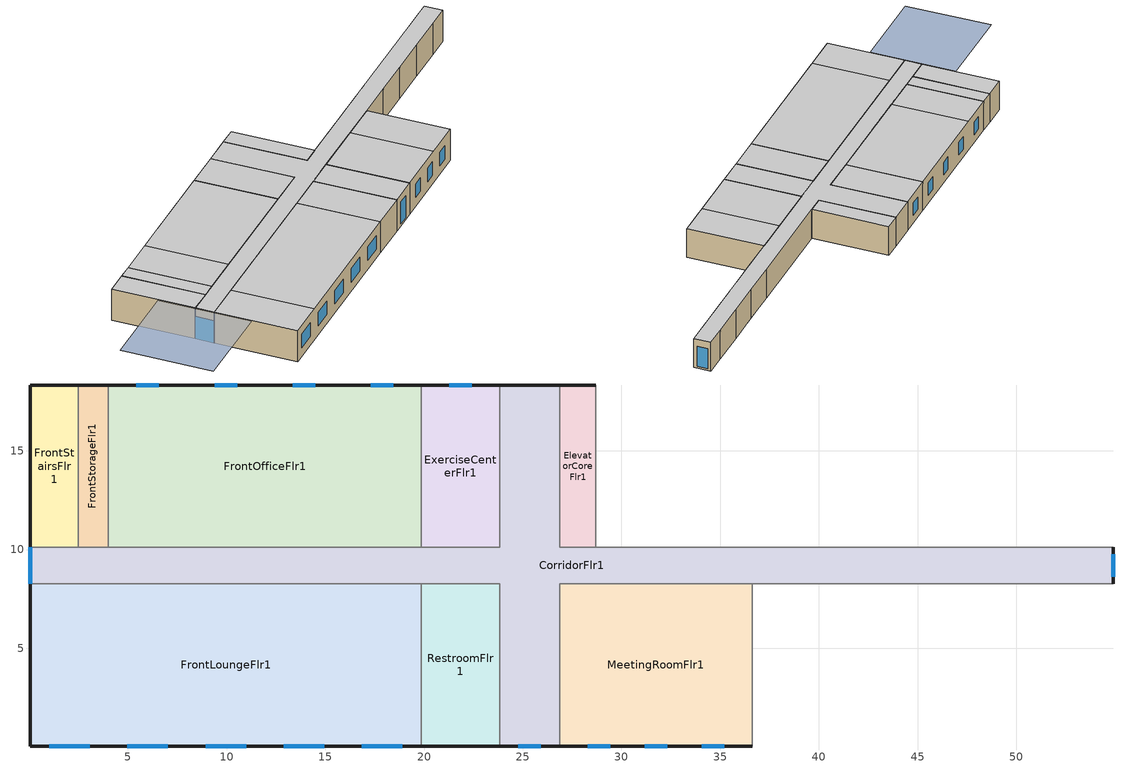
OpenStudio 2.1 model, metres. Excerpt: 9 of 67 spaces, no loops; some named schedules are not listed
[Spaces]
FrontStorageFlr1
 floor ground: 4.01,18.34 4.01,10.11 2.49,10.11 2.49,18.34 z0
 wall outside: 4.01,18.34 2.49,18.34 z0:3.35
 wall to FrontStairsFlr1: 2.49,18.34 2.49,10.11 z0:3.35
 wall to CorridorFlr1: 2.49,10.11 4.01,10.11 z0:3.35
 wall to FrontOfficeFlr1: 4.01,10.11 4.01,18.34 z0:3.35
 ceiling to FrontStorageFlr2: 4.01,10.11 4.01,18.34 2.49,18.34 2.49,10.11 z3.35
CorridorFlr1
 floor ground: 26.87,18.34 26.87,10.11 54.91,10.11 54.91,8.28 26.87,8.28 26.87,0.05 23.82,0.05 23.82,8.28 0.05,8.28 0.05,10.11 23.82,10.11 23.82,18.34 z0
 wall outside: 23.82,0.05 26.87,0.05 / 0.05,10.11 0.05,8.28 / 54.91,8.28 54.91,10.11 / 26.87,18.34 23.82,18.34 z0:3.35
 wall to GuestRoom102: 44.55,8.28 48.51,8.28 z0:3.35
 wall to ElevatorCoreFlr1: 28.7,10.11 26.87,10.11 26.87,18.34 z0:3.35
 wall to MeetingRoomFlr1: 26.87,0.05 26.87,8.28 36.62,8.28 z0:3.35
 wall to ExerciseCenterFlr1: 23.82,18.34 23.82,10.11 19.86,10.11 z0:3.35
 wall to GuestRoom104: 52.47,10.11 48.51,10.11 z0:3.35
 wall to GuestRoom105: 48.51,10.11 44.55,10.11 z0:3.35
 wall to RearStairsFlr1: 54.91,10.11 52.47,10.11 z0:3.35
 wall to GuestRoom103: 48.51,8.28 52.47,8.28 z0:3.35
 wall to RearStorageFlr1: 52.47,8.28 54.91,8.28 z0:3.35
 wall to EmployeeLoungeFlr1: 44.55,10.11 40.59,10.11 z0:3.35
 wall to FrontLoungeFlr1: 0.05,8.28 19.86,8.28 z0:3.35
 wall to RestroomFlr1: 19.86,8.28 23.82,8.28 23.82,0.05 z0:3.35
 wall to FrontStairsFlr1: 2.49,10.11 0.05,10.11 z0:3.35
 wall to LaundryRoomFlr1: 40.59,10.11 28.7,10.11 z0:3.35
 wall to GuestRoom101: 40.59,8.28 44.55,8.28 z0:3.35
 wall to FrontOfficeFlr1: 19.86,10.11 4.01,10.11 z0:3.35
 wall to MechanicalRoomFlr1: 36.62,8.28 40.59,8.28 z0:3.35
 window (Window U-1.027602984 and Window SHGC 0.54): 24.78,0.05 25.92,0.05 / 54.91,8.62 54.91,9.76 z0.19:2.55; 0.05,10.11 0.05,8.28 z0:2.44
 ceiling to CorridorFlr2: 54.91,8.28 54.91,10.11 26.87,10.11 26.87,18.34 23.82,18.34 23.82,10.11 0.05,10.11 0.05,8.28 z3.35
 ceiling to GuestRoom206_208: 26.87,0.05 26.87,8.28 23.82,8.28 23.82,0.05 z3.35
MeetingRoomFlr1
 floor ground: 36.62,8.28 36.62,0.05 26.87,0.05 26.87,8.28 z0
 wall outside: 26.87,0.05 36.62,0.05 z0:3.35
 wall to MechanicalRoomFlr1: 36.62,0.05 36.62,8.28 z0:3.35
 window (Window U-1.027602984 and Window SHGC 0.54): 31.18,0.05 32.32,0.05 / 34.07,0.05 35.21,0.05 / 28.28,0.05 29.42,0.05 z0.95:2.4
 ceiling to GuestRoom209_212: 36.62,0.05 36.62,8.28 32.66,8.28 32.66,0.05 z3.35
 ceiling to GuestRoom206_208: 32.66,0.05 32.66,8.28 26.87,8.28 26.87,0.05 z3.35
FrontOfficeFlr1
 floor ground: 19.86,18.34 19.86,10.11 4.01,10.11 4.01,18.34 z0
 wall outside: 19.86,18.34 4.01,18.34 z0:3.35
 wall to ExerciseCenterFlr1: 19.86,10.11 19.86,18.34 z0:3.35
 window (Window U-1.027602984 and Window SHGC 0.54): 10.52,18.34 9.38,18.34 / 18.45,18.34 17.31,18.34 / 14.49,18.34 13.35,18.34 / 6.56,18.34 5.42,18.34 z0.95:2.4
 ceiling to GuestRoom224: 7.97,10.11 7.97,18.34 4.01,18.34 4.01,10.11 z3.35
 ceiling to GuestRoom220_223: 19.86,10.11 19.86,18.34 7.97,18.34 7.97,10.11 z3.35
FrontLoungeFlr1
 floor ground: 19.86,8.28 19.86,0.05 0.05,0.05 0.05,8.28 z0
 wall outside: 0.05,8.28 0.05,0.05 19.86,0.05 z0:3.35
 wall to RestroomFlr1: 19.86,0.05 19.86,8.28 z0:3.35
 window (Window U-1.027602984 and Window SHGC 0.54): 12.89,0.05 14.94,0.05 / 16.85,0.05 18.91,0.05 / 1,0.05 3.06,0.05 / 8.93,0.05 10.98,0.05 / 4.96,0.05 7.02,0.05 z0.95:2.4
 ceiling to GuestRoom201: 4.01,0.05 4.01,8.28 0.05,8.28 0.05,0.05 z3.35
 ceiling to GuestRoom202_205: 19.86,0.05 19.86,8.28 4.01,8.28 4.01,0.05 z3.35
ElevatorCoreFlr1
 floor ground: 28.7,18.34 28.7,10.11 26.87,10.11 26.87,18.34 z0
 wall outside: 28.7,18.34 26.87,18.34 z0:3.35
 wall to LaundryRoomFlr1: 28.7,10.11 28.7,18.34 z0:3.35
 ceiling to ElevatorCoreFlr2: 28.7,10.11 28.7,18.34 26.87,18.34 26.87,10.11 z3.35
ExerciseCenterFlr1
 floor ground: 23.82,18.34 23.82,10.11 19.86,10.11 19.86,18.34 z0
 wall outside: 23.82,18.34 19.86,18.34 z0:3.35
 window (Window U-1.027602984 and Window SHGC 0.54): 22.41,18.34 21.27,18.34 z0.95:2.4
 ceiling to GuestRoom220_223: 23.82,10.11 23.82,18.34 19.86,18.34 19.86,10.11 z3.35
FrontStairsFlr1
 floor ground: 2.49,18.34 2.49,10.11 0.05,10.11 0.05,18.34 z0
 wall outside: 2.49,18.34 0.05,18.34 0.05,10.11 z0:3.35
 ceiling to FrontStairsFlr2: 2.49,10.11 2.49,18.34 0.05,18.34 0.05,10.11 z3.35
RestroomFlr1
 floor ground: 23.82,8.28 23.82,0.05 19.86,0.05 19.86,8.28 z0
 wall outside: 19.86,0.05 23.82,0.05 z0:3.35
 ceiling to GuestRoom206_208: 23.82,0.05 23.82,8.28 19.86,8.28 19.86,0.05 z3.35
shading: 0,4.57 0,13.72 -9.14,13.72 -9.14,4.57 z3.35
[Site]
Miami Intl Ap_FL_USA: Latitude {deg}=25.82; Longitude {deg}=-80.3; Time Zone {hr}=-5; Elevation {m}=11; Terrain=City
[Building]
DOE Ref Pre-1980-SmallHotel-ASHRAE 169-2006-1A created: 2017-12-25 09:25:50 -0700: North Axis {deg}=0; Default Construction Set=DOE Ref Pre-1980 - SmHotel - ASHRAE 169-2006-1A adj ext wall insulation adj roof insulation; Standards Building Type=SmallHotel
[Site:GroundTemperature:BuildingSurface]
22.509, 22.645, 22.781, 22.956, 23.052, 23.08, 23.116, 23.108, 23.133, 23.139, 23.077, 22.913
[Site:WaterMainsTemperature]
Calculation Method=Correlation; Annual Average Outdoor Air Temperature {C}=24.4917; Maximum Difference In Monthly Average Outdoor Air Temperatures {deltaC}=8.7
[SizingPeriod:DesignDay] Barometric Pressure {Pa}=101193; Sky Clearness=0; Rain Indicator=0; Snow Indicator=0; Day of Month=21; Daylight Saving Time Indicator=0; Humidity Indicating Type=Wetbulb; Dry-Bulb Temperature Range Modifier Type=DefaultMultipliers
Name | Maximum Dry-Bulb Temperature {C} | Daily Dry-Bulb Temperature Range {deltaC} | Humidity Indicating Conditions at Maximum Dry-Bulb | Wind Speed {m/s} | Wind Direction {deg} | Month | Day Type | Solar Model Indicator | ASHRAE Taub | ASHRAE Taud
Miami Intl Ap Ann Clg .4% Condns DB=>MWB | 33.2 | 6.7 | 25.3 | 4.5 | 140 | 7 | SummerDesignDay | ASHRAETau | 0.528 | 1.905
Miami Intl Ap Ann Htg 99.6% Condns DB | 8.7 | 0 | 8.7 | 3.8 | 340 | 1 | WinterDesignDay | ASHRAEClearSky
[ClimateZones]
Climate Zone Value 1=1A; Climate Zone Institution Name 2=CEC; Climate Zone Document Name 2=California Climate Zone Descriptions; Climate Zone Document Year 2=1995
[Material:NoMass]
Name | Roughness | Thermal Resistance {m2-K/W} | Thermal Absorptance | Solar Absorptance | Visible Absorptance
CP02 CARPET PAD | VeryRough | 0.21648 | 0.9 | 0.7 | 0.8
Typical Carpet Pad | Smooth | 0.21648 | 0.9 | 0.7 | 0.8
Typical Insulation | Smooth | 0.0282222 | 0.9 | 0.7 | 0.7
Typical Insulation R-2.17_R-value 2.265257571 (ft^2*h*R/Btu) | Smooth | 0.398935 | 0.9 | 0.7 | 0.7
Typical Insulation R-8.88_R-value 8.88 (ft^2*h*R/Btu) | Smooth | 1.56386
[Material]
Name | Roughness | Thickness {m} | Conductivity {W/m-K} | Density {kg/m3} | Specific Heat {J/kg-K} | Thermal Absorptance | Solar Absorptance | Visible Absorptance
100mm Normalweight concrete floor | MediumSmooth | 0.1016 | 2.31 | 2322 | 832
G01 13mm gypsum board | Smooth | 0.0127 | 0.16 | 800 | 1090 | 0.9 | 0.7 | 0.5
4 in. Normalweight Concrete Floor | MediumRough | 0.1016 | 2.31 | 2322 | 832 | 0.9 | 0.7 | 0.7
25mm Stucco | Smooth | 0.0254 | 0.72 | 1856 | 840 | 0.9 | 0.7 | 0.7
5/8 in. Gypsum Board | MediumSmooth | 0.0159 | 0.16 | 800 | 1090 | 0.9 | 0.7 | 0.7
HW CONCRETE | Rough | 0.1016 | 1.31125 | 2240 | 837.36 | 0.9 | 0.7 | 0.7
8 in. Concrete Block Basement Wall | MediumRough | 0.2032 | 1.326 | 1842 | 912 | 0.9 | 0.7 | 0.7
F08 Metal surface | Smooth | 0.0008 | 45.28 | 7824 | 500 | 0.9 | 0.7 | 0.7
G05 25mm wood | MediumSmooth | 0.0254 | 0.15 | 608 | 1630 | 0.9 | 0.5 | 0.5
Std Wood 6inch | MediumSmooth | 0.15 | 0.12 | 540 | 1210 | 0.9 | 0.7 | 0.7
Roof Membrane | VeryRough | 0.00950001 | 0.16 | 1121.29 | 1460 |  | 0.77
Metal Roof Surface | Smooth | 0.000799998 | 45.28 | 7824 | 500
[Construction]
Typical Insulated Exterior Mass Floor: 4 in. Normalweight Concrete Floor, Typical Carpet Pad
Typical Interior Floor: 100mm Normalweight concrete floor, CP02 CARPET PAD
Typical Interior Wall: G01 13mm gypsum board, G01 13mm gypsum board
Typical Interior Ceiling: CP02 CARPET PAD, 100mm Normalweight concrete floor
ext-slab-mass: HW CONCRETE, CP02 CARPET PAD
Typical Insulated Basement Mass Wall: 8 in. Concrete Block Basement Wall
U 1.22 SHGC 0.54 Simple Glazing Window: U 1.22 SHGC 0.54 Simple Glazing
Typical Insulated Metal Door: F08 Metal surface, Typical Insulation
Typical Overhead Door: Typical Insulation
Typical Interior Window: Clear 3mm
Typical Interior Door; Typical Interior Partition: G05 25mm wood
InteriorFurnishings: Std Wood 6inch
Typical Insulated Steel Framed Exterior Wall R-4.35 adj ext wall insulation: 25mm Stucco, 5/8 in. Gypsum Board, Typical Insulation R-2.17_R-value 2.265257571 (ft^2*h*R/Btu), 5/8 in. Gypsum Board
Typical IEAD Roof R-10.0 adj roof insulation: Roof Membrane, Typical Insulation R-8.88_R-value 8.88 (ft^2*h*R/Btu), Metal Roof Surface
Window U-1.027602984 and Window SHGC 0.54: Simple Glazing Material U-1.027602984 and SHGC 0.54
[DefaultConstructionSet]
DOE Ref Pre-1980 - SmHotel - ASHRAE 169-2006-1A adj ext wall insulation adj roof insulation: Default Exterior Surface Constructions=Default Surface Constructions 1 adj ext wall insulation adj roof insulation; Default Interior Surface Constructions=Default Surface Constructions 2; Default Ground Contact Surface Constructions=Default Surface Constructions 3; Default Exterior SubSurface Constructions=Default Sub Surface Constructions 1; Default Interior SubSurface Constructions=Default Sub Surface Constructions 2; Interior Partition Construction=Typical Interior Partition
[DefaultSurfaceConstructions]
Name | Floor Construction | Wall Construction | Roof Ceiling Construction
Default Surface Constructions 2 | Typical Interior Floor | Typical Interior Wall | Typical Interior Ceiling
Default Surface Constructions 3 | ext-slab-mass | Typical Insulated Basement Mass Wall
Default Surface Constructions 1 adj ext wall insulation adj roof insulation | Typical Insulated Exterior Mass Floor | Typical Insulated Steel Framed Exterior Wall R-4.35 adj ext wall insulation | Typical IEAD Roof R-10.0 adj roof insulation
[DefaultSubSurfaceConstructions]
Name | Fixed Window Construction | Operable Window Construction | Door Construction | Overhead Door Construction | Tubular Daylight Dome Construction | Tubular Daylight Diffuser Construction
Default Sub Surface Constructions 1 | U 1.22 SHGC 0.54 Simple Glazing Window | U 1.22 SHGC 0.54 Simple Glazing Window | Typical Insulated Metal Door | Typical Overhead Door | Typical Interior Window | Typical Interior Window
Default Sub Surface Constructions 2 | Typical Interior Window | Typical Interior Window | Typical Interior Door
[WindowMaterial:SimpleGlazingSystem] Solar Heat Gain Coefficient=0.54
Name | U-Factor {W/m2-K} | Visible Transmittance
U 1.22 SHGC 0.54 Simple Glazing | 6.92748 | 0.38
Simple Glazing Material U-1.027602984 and SHGC 0.54 | 5.835
[WindowMaterial:Glazing]
Clear 3mm: Optical Data Type=SpectralAverage; Thickness {m}=0.003; Solar Transmittance at Normal Incidence=0.837; Front Side Solar Reflectance at Normal Incidence=0.075; Back Side Solar Reflectance at Normal Incidence=0.075; Visible Transmittance at Normal Incidence=0.898; Front Side Visible Reflectance at Normal Incidence=0.081; Back Side Visible Reflectance at Normal Incidence=0.081; Infrared Transmittance at Normal Incidence=0; Front Side Infrared Hemispherical Emissivity=0.84; Back Side Infrared Hemispherical Emissivity=0.84; Conductivity {W/m-K}=0.9; Dirt Correction Factor for Solar and Visible Transmittance=1; Solar Diffusing=No
[Space] Building Story=BuildingStory1; Part of Total Floor Area=Yes
Name | Space Type | Thermal Zone
FrontStorageFlr1 | SmallHotel Storage | FrontStorageFlr1 ZN
RestroomFlr1 | SmallHotel PublicRestroom | RestroomFlr1 ZN
CorridorFlr1 | SmallHotel Corridor | CorridorFlr1 ZN
MeetingRoomFlr1 | SmallHotel Meeting | MeetingRoomFlr1 ZN
ExerciseCenterFlr1 | SmallHotel Exercise | ExerciseCenterFlr1 ZN
FrontOfficeFlr1 | SmallHotel Office | FrontOfficeFlr1 ZN
FrontLoungeFlr1 | SmallHotel GuestLounge | FrontLoungeFlr1 ZN
FrontStairsFlr1 | SmallHotel Stair | FrontStairsFlr1 ZN
ElevatorCoreFlr1 | SmallHotel Elec/MechRoom | ElevatorCoreFlr1 ZN
[SpaceType] Standards Building Type=SmallHotel
Name | Default Schedule Set | Design Specification Outdoor Air Object | Standards Space Type
SmallHotel Corridor | SmallHotel Corridor Schedule Set | SmallHotel Corridor Ventilation | Corridor
SmallHotel Elec/MechRoom | SmallHotel Elec/MechRoom Schedule Set | SmallHotel Elec/MechRoom Ventilation | Elec/MechRoom
SmallHotel Exercise | SmallHotel Exercise Schedule Set | SmallHotel Exercise Ventilation | Exercise
SmallHotel GuestLounge | SmallHotel GuestLounge Schedule Set | SmallHotel GuestLounge Ventilation | GuestLounge
SmallHotel Office | SmallHotel Office Schedule Set | SmallHotel Office Ventilation | Office
SmallHotel Stair | SmallHotel Stair Schedule Set | SmallHotel Stair Ventilation | Stair
SmallHotel Storage | SmallHotel Storage Schedule Set | SmallHotel Storage Ventilation | Storage
SmallHotel Meeting | SmallHotel Meeting Schedule Set | SmallHotel Meeting Ventilation | Meeting
SmallHotel PublicRestroom | SmallHotel PublicRestroom Schedule Set | SmallHotel PublicRestroom Ventilation | PublicRestroom
[DesignSpecification:OutdoorAir]
Name | Outdoor Air Method | Outdoor Air Flow per Floor Area {m3/s-m2} | Outdoor Air Flow per Person {m3/s-person} | Outdoor Air Flow Air Changes per Hour {1/hr}
SmallHotel Corridor Ventilation; SmallHotel Elec/MechRoom Ventilation | Sum | 0.000254
SmallHotel Exercise Ventilation; SmallHotel Meeting Ventilation; SmallHotel Office Ventilation | Sum |  | 0.00943895
SmallHotel GuestLounge Ventilation | Sum |  | 0.00707921
SmallHotel PublicRestroom Ventilation; SmallHotel Stair Ventilation; SmallHotel Storage Ventilation |  | 0 | 0 | 0
[ThermostatSetpoint:DualSetpoint]
Name | Heating Setpoint Temperature Schedule | Cooling Setpoint Temperature Schedule
SmallHotel Stair Thermostat 4; SmallHotel Storage Thermostat 8 | SmallHotel UnitHeater HtgSP Sch | SmallHotel UnitHeater ClgSP Sch
SmallHotel Office Thermostat 1; SmallHotel Exercise Thermostat 1; SmallHotel Corridor Thermostat 2; SmallHotel GuestLounge Thermostat 1; SmallHotel PublicRestroom Thermostat 1; SmallHotel Meeting Thermostat 1 | SmallHotel HtgSetp | SmallHotel ClgSetp
SmallHotel Elec/MechRoom Thermostat 1
[Lights:Definition] Design Level Calculation Method=Watts/Area; Fraction Radiant=0.7; Fraction Visible=0.2
Name | Watts per Space Floor Area {W/m2}
SmallHotel Corridor Lights Definition | 9.25696
SmallHotel Exercise Lights Definition | 14.7466
SmallHotel GuestLounge Lights Definition | 14.1007
SmallHotel Meeting Lights Definition | 22.9271
SmallHotel Office Lights Definition | 21.6355
SmallHotel PublicRestroom Lights Definition | 11.8403
SmallHotel Stair Lights Definition | 8.82641
SmallHotel Storage Lights Definition | 4.84376
[Lights]
Name | Lights Definition | Space or SpaceType
SmallHotel Corridor Lights | SmallHotel Corridor Lights Definition | SmallHotel Corridor
SmallHotel Exercise Lights | SmallHotel Exercise Lights Definition | SmallHotel Exercise
SmallHotel GuestLounge Lights | SmallHotel GuestLounge Lights Definition | SmallHotel GuestLounge
SmallHotel Meeting Lights | SmallHotel Meeting Lights Definition | SmallHotel Meeting
SmallHotel Office Lights | SmallHotel Office Lights Definition | SmallHotel Office
SmallHotel PublicRestroom Lights | SmallHotel PublicRestroom Lights Definition | SmallHotel PublicRestroom
SmallHotel Stair Lights | SmallHotel Stair Lights Definition | SmallHotel Stair
SmallHotel Storage Lights | SmallHotel Storage Lights Definition | SmallHotel Storage
[SpaceInfiltration:DesignFlowRate] Design Flow Rate Calculation Method=Flow/ExteriorWallArea; Flow per Exterior Surface Area {m3/s-m2}=0.00113386
Name | Space or SpaceType
SmallHotel Corridor Infiltration | SmallHotel Corridor
SmallHotel Elec/MechRoom Infiltration | SmallHotel Elec/MechRoom
SmallHotel Exercise Infiltration | SmallHotel Exercise
SmallHotel GuestLounge Infiltration | SmallHotel GuestLounge
SmallHotel Meeting Infiltration | SmallHotel Meeting
SmallHotel Office Infiltration | SmallHotel Office
SmallHotel PublicRestroom Infiltration | SmallHotel PublicRestroom
SmallHotel Stair Infiltration | SmallHotel Stair
SmallHotel Storage Infiltration | SmallHotel Storage
[DefaultScheduleSet] Infiltration Schedule=SmallHotel Infil Half On
Name | Number of People Schedule | People Activity Level Schedule | Lighting Schedule | Electric Equipment Schedule
SmallHotel Corridor Schedule Set; SmallHotel PublicRestroom Schedule Set; SmallHotel Stair Schedule Set | SmallHotel Bldg Occ | SmallHotel Activity | Always On | SmallHotel Bldg Equip
SmallHotel Elec/MechRoom Schedule Set |  |  |  | SmallHotel BLDG ELEVATORS
SmallHotel Exercise Schedule Set | SmallHotel Bldg Occ | SmallHotel Activity | SmallHotel Bldg Light | SmallHotel Exercise Equip
SmallHotel GuestLounge Schedule Set; SmallHotel Storage Schedule Set | SmallHotel Bldg Occ | SmallHotel Activity | SmallHotel Bldg Light | SmallHotel Bldg Equip
SmallHotel Meeting Schedule Set | SmallHotel Bldg Occ | SmallHotel Activity | SmallHotel Bldg Light | SmallHotel Meeting Equip
SmallHotel Office Schedule Set | SmallHotel Bldg Occ | SmallHotel Activity | SmallHotel Bldg Light | SmallHotel Office Equip
[ElectricEquipment:Definition] Fraction Radiant=0.5
Name | Design Level Calculation Method | Design Level {W} | Watts per Space Floor Area {W/m2}
SmallHotel Elec/MechRoom Elec Equip Definition | EquipmentLevel | 69300
SmallHotel Exercise Elec Equip Definition; SmallHotel GuestLounge Elec Equip Definition; SmallHotel Meeting Elec Equip Definition; SmallHotel Office Elec Equip Definition; SmallHotel PublicRestroom Elec Equip Definition | Watts/Area |  | 8.07293
[ElectricEquipment]
Name | Electric Equipment Definition | Space or SpaceType
SmallHotel Elec/MechRoom Elec Equip | SmallHotel Elec/MechRoom Elec Equip Definition | SmallHotel Elec/MechRoom
SmallHotel Exercise Elec Equip | SmallHotel Exercise Elec Equip Definition | SmallHotel Exercise
SmallHotel GuestLounge Elec Equip | SmallHotel GuestLounge Elec Equip Definition | SmallHotel GuestLounge
SmallHotel Meeting Elec Equip | SmallHotel Meeting Elec Equip Definition | SmallHotel Meeting
SmallHotel Office Elec Equip | SmallHotel Office Elec Equip Definition | SmallHotel Office
SmallHotel PublicRestroom Elec Equip | SmallHotel PublicRestroom Elec Equip Definition | SmallHotel PublicRestroom
[People:Definition] Number of People Calculation Method=People/Area; People per Space Floor Area {person/m2}=0.0430556; Fraction Radiant=0.3
SmallHotel Exercise People Definition; SmallHotel GuestLounge People Definition; SmallHotel Meeting People Definition; SmallHotel Office People Definition; SmallHotel PublicRestroom People Definition
[People] Work Efficiency Schedule=Work Efficiency Schedule; Clothing Insulation Schedule=Clothing Schedule; Air Velocity Schedule=Air Velocity Schedule
Name | People Definition | Space or SpaceType
SmallHotel Exercise People | SmallHotel Exercise People Definition | SmallHotel Exercise
SmallHotel GuestLounge People | SmallHotel GuestLounge People Definition | SmallHotel GuestLounge
SmallHotel Meeting People | SmallHotel Meeting People Definition | SmallHotel Meeting
SmallHotel Office People | SmallHotel Office People Definition | SmallHotel Office
SmallHotel PublicRestroom People | SmallHotel PublicRestroom People Definition | SmallHotel PublicRestroom
[InternalMass:Definition]
Internal Mass Definition 1: Construction=InteriorFurnishings; Design Level Calculation Method=SurfaceArea/Area; Surface Area per Space Floor Area=2
[InternalMass] Internal Mass Definition=Internal Mass Definition 1
Name | Space or SpaceType
CorridorFlr1 Mass | CorridorFlr1
ExerciseCenterFlr1 Mass | ExerciseCenterFlr1
FrontLoungeFlr1 Mass | FrontLoungeFlr1
FrontOfficeFlr1 Mass | FrontOfficeFlr1
MeetingRoomFlr1 Mass | MeetingRoomFlr1
RestroomFlr1 Mass | RestroomFlr1
FrontStairsFlr1 Mass | FrontStairsFlr1
FrontStorageFlr1 Mass | FrontStorageFlr1
[ThermalZone] Use Ideal Air Loads=No
Name | Thermostat
FrontStairsFlr1 ZN | SmallHotel Stair Thermostat 4
FrontOfficeFlr1 ZN | SmallHotel Office Thermostat 1
ExerciseCenterFlr1 ZN | SmallHotel Exercise Thermostat 1
CorridorFlr1 ZN | SmallHotel Corridor Thermostat 2
FrontLoungeFlr1 ZN | SmallHotel GuestLounge Thermostat 1
FrontStorageFlr1 ZN | SmallHotel Storage Thermostat 8
RestroomFlr1 ZN | SmallHotel PublicRestroom Thermostat 1
MeetingRoomFlr1 ZN | SmallHotel Meeting Thermostat 1
ElevatorCoreFlr1 ZN | SmallHotel Elec/MechRoom Thermostat 1
[Sizing:Zone] Zone Cooling Design Supply Air Temperature Input Method=SupplyAirTemperature; Zone Cooling Design Supply Air Temperature {C}=14; Zone Cooling Design Supply Air Temperature Difference {deltaC}=11.11; Zone Heating Design Supply Air Temperature Input Method=SupplyAirTemperature; Zone Heating Design Supply Air Temperature Difference {deltaC}=11.11; Zone Heating Design Supply Air Humidity Ratio {kg-H2O/kg-air}=0.008; Cooling Design Air Flow Method=DesignDay; Heating Design Air Flow Method=DesignDay; Account for Dedicated Outdoor Air System=No; Dedicated Outdoor Air System Control Strategy=NeutralSupplyAir; Dedicated Outdoor Air Low Setpoint Temperature for Design {C}=autosize; Dedicated Outdoor Air High Setpoint Temperature for Design {C}=autosize
Name | Zone Heating Design Supply Air Temperature {C} | Zone Cooling Design Supply Air Humidity Ratio {kg-H2O/kg-air}
RearStairsFlr4 ZN; GuestRoom213 ZN; GuestRoom406_408 ZN; CorridorFlr4 ZN; RearStairsFlr1 ZN; GuestRoom306_308 ZN; RearStairsFlr3 ZN; FrontStairsFlr1 ZN; GuestRoom105 ZN; FrontOfficeFlr1 ZN; FrontStorageFlr4 ZN; GuestRoom220_223 ZN; FrontStairsFlr2 ZN; GuestRoom224 ZN; GuestRoom314 ZN; GuestRoom102 ZN; ExerciseCenterFlr1 ZN; GuestRoom101 ZN; GuestRoom302_305 ZN; GuestRoom402_405 ZN; CorridorFlr1 ZN; GuestRoom319 ZN; GuestRoom315_318 ZN; GuestRoom414 ZN; GuestRoom202_205 ZN; GuestRoom320_323 ZN; RearStairsFlr2 ZN; FrontStorageFlr2 ZN; GuestRoom309_312 ZN; GuestRoom401 ZN; GuestRoom301 ZN; CorridorFlr2 ZN; GuestRoom324 ZN; GuestRoom419 ZN; GuestRoom201 ZN; GuestRoom409_412 ZN; GuestRoom215_218 ZN; GuestRoom219 ZN; EmployeeLoungeFlr1 ZN; GuestRoom103 ZN; LaundryRoomFlr1 ZN; FrontStorageFlr3 ZN; RearStorageFlr1 ZN; FrontStairsFlr3 ZN; CorridorFlr3 ZN; FrontLoungeFlr1 ZN; GuestRoom104 ZN; GuestRoom420_423 ZN; RearStorageFlr3 ZN; RearStorageFlr4 ZN; RearStorageFlr2 ZN; GuestRoom313 ZN; FrontStorageFlr1 ZN; GuestRoom206_208 ZN; RestroomFlr1 ZN; FrontStairsFlr4 ZN; MeetingRoomFlr1 ZN; GuestRoom415_418 ZN; GuestRoom424 ZN; GuestRoom214 ZN; GuestRoom413 ZN; MechanicalRoomFlr1 ZN; GuestRoom209_212 ZN | 50 | 0.008
ElevatorCoreFlr4 ZN; ElevatorCoreFlr2 ZN; ElevatorCoreFlr3 ZN; ElevatorCoreFlr1 ZN | 40 | 0.0085
[Zone equipment]
RearStairsFlr4 ZN: RearStairsFlr4 ZN UnitHeater
GuestRoom213 ZN: GuestRoom213 ZN PTAC
GuestRoom406_408 ZN: GuestRoom406_408 ZN PTAC
CorridorFlr4 ZN: CorridorFlr4 ZN PTAC
RearStairsFlr1 ZN: RearStairsFlr1 ZN UnitHeater
GuestRoom306_308 ZN: GuestRoom306_308 ZN PTAC
RearStairsFlr3 ZN: RearStairsFlr3 ZN UnitHeater
FrontStairsFlr1 ZN: FrontStairsFlr1 ZN UnitHeater
GuestRoom105 ZN: GuestRoom105 ZN PTAC
FrontOfficeFlr1 ZN: FrontOfficeFlr1 ZN PTAC
FrontStorageFlr4 ZN: FrontStorageFlr4 ZN UnitHeater
GuestRoom220_223 ZN: GuestRoom220_223 ZN PTAC
FrontStairsFlr2 ZN: FrontStairsFlr2 ZN UnitHeater
GuestRoom224 ZN: GuestRoom224 ZN PTAC
GuestRoom314 ZN: GuestRoom314 ZN PTAC
GuestRoom102 ZN: GuestRoom102 ZN PTAC
[Exterior:Lights:Definition]
NonDimming Exterior Lights Def: Design Level {W}=16715
[Exterior:Lights]
NonDimming Exterior Lights Def: Exterior Lights Definition=NonDimming Exterior Lights Def; Control Option=AstronomicalClock
[BuildingStory]
BuildingStory1; AtticStory
